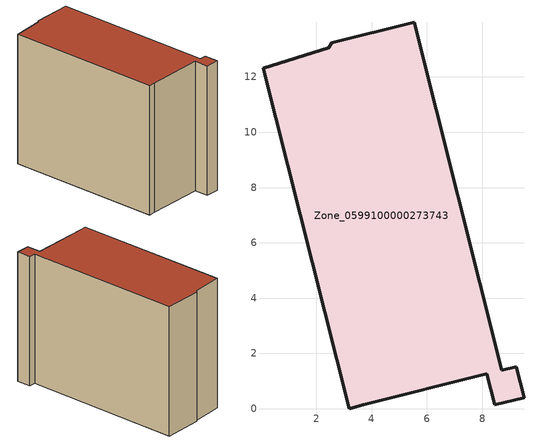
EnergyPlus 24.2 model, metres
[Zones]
Zone_0599100000273743
 floor ground (C_G): 2.56,13.23 5.54,13.98 8.71,1.39 9.22,1.52 9.51,0.4 8.45,0.14 8.16,1.26 3.69,0.14 3.19,0 0.07,12.31 2.44,13.05 z0
 wall outside (C_F): 3.19,0 3.69,0.14 8.16,1.26 8.45,0.14 9.51,0.4 9.22,1.52 8.71,1.39 5.54,13.98 2.56,13.23 2.44,13.05 0.07,12.31 3.19,0 z0:10.65
 roof outside (C_R): 5.54,13.98 2.56,13.23 2.44,13.05 0.07,12.31 3.19,0 3.69,0.14 8.16,1.26 8.45,0.14 9.51,0.4 9.22,1.52 8.71,1.39 z10.65
[BUILDING]
Pand.0599100000273743: North Axis=0; Terrain=City; Loads Convergence Tolerance Value=0.04; Temperature Convergence Tolerance Value=0.4; Solar Distribution=FullExterior; Maximum Number of Warmup Days=25; Minimum Number of Warmup Days=1
[Site:Location]
Rotterdam.The.Hague.AP_ZH_NLD Design_Conditions: Latitude=51.96; Longitude=4.45; Time Zone=1; Elevation=-4.5
[SITE:GROUNDTEMPERATURE:BUILDINGSURFACE]
18, 18, 18, 18, 18, 18, 18, 18, 18, 18, 18, 18
[MATERIAL] Thermal Absorptance=0.9; Solar Absorptance=0.7; Visible Absorptance=0.7
Name | Roughness | Thickness | Conductivity | Density | Specific Heat
G.TI.1992-2005 | MediumSmooth | 0.15 | 0.06 | 540 | 1210
F.TI.1992-2005 | Rough | 0.3 | 0.12 | 1920 | 840
R.TI.1992-2005 | MediumRough | 0.2 | 0.08 | 1500 | 1000
[CONSTRUCTION]
C_G: G.TI.1992-2005
C_F: F.TI.1992-2005
C_R: R.TI.1992-2005
[ZONE]
Zone_0599100000273743: Type=1; Multiplier=1; Ceiling Height=Autocalculate; Volume=Autocalculate; Floor Area=autocalculate; Part of Total Floor Area=Yes
[ZONEINFILTRATION:DESIGNFLOWRATE]
Infil_Zone_0599100000273743: Zone or ZoneList or Space or SpaceList=Zone_0599100000273743; Schedule=AlwaysOn; Design Flow Rate Calculation Method=Flow/Area; Flow Rate per Floor Area=0.0015; Constant Term Coefficient=1; Temperature Term Coefficient=0; Velocity Term Coefficient=0; Velocity Squared Term Coefficient=0
[HVACTEMPLATE:ZONE:IDEALLOADSAIRSYSTEM]
Zone_0599100000273743: Maximum Heating Supply Air Temperature=50; Minimum Cooling Supply Air Temperature=13; Maximum Heating Supply Air Humidity Ratio=0.0156; Minimum Cooling Supply Air Humidity Ratio=0.0077; Heating Limit=NoLimit; Cooling Limit=NoLimit; Dehumidification Control Type=ConstantSensibleHeatRatio; Cooling Sensible Heat Ratio=0.7; Dehumidification Setpoint=60; Humidification Control Type=None; Humidification Setpoint=30; Outdoor Air Method=None; Outdoor Air Flow Rate per Person=0.00944; Outdoor Air Flow Rate per Zone Floor Area=0; Outdoor Air Flow Rate per Zone=0; Demand Controlled Ventilation Type=None; Outdoor Air Economizer Type=NoEconomizer; Heat Recovery Type=None; Sensible Heat Recovery Effectiveness=0.7; Latent Heat Recovery Effectiveness=0.65
[ZONECONTROL:THERMOSTAT]
ThermostatControl_Zone_0599100000273743: Zone or ZoneList=Zone_0599100000273743; Control Type Schedule=DualSetpointControlType; Control 1=Thermostat_Zone_0599100000273743; Temperature Difference Between Cutout And Setpoint=0
[THERMOSTATSETPOINT:DUALSETPOINT]
Thermostat_Zone_0599100000273743: Heating Setpoint Temperature Schedule=HeatingSetpoint_Zone_0599100000273743; Cooling Setpoint Temperature Schedule=CoolingSetpoint_Zone_0599100000273743
[SCHEDULE:COMPACT]
HeatingSetpoint_Zone_0599100000273743: Through: 12/31, For: AllDays, Until: 24:00, 21
CoolingSetpoint_Zone_0599100000273743: Through: 12/31, For: AllDays, Until: 24:00, 24
DualSetpointControlType: Through: 12/31, For: AllDays, Until: 24:00, 4
AlwaysOn: Through: 12/31, For: AllDays, Until: 24:00, 1
